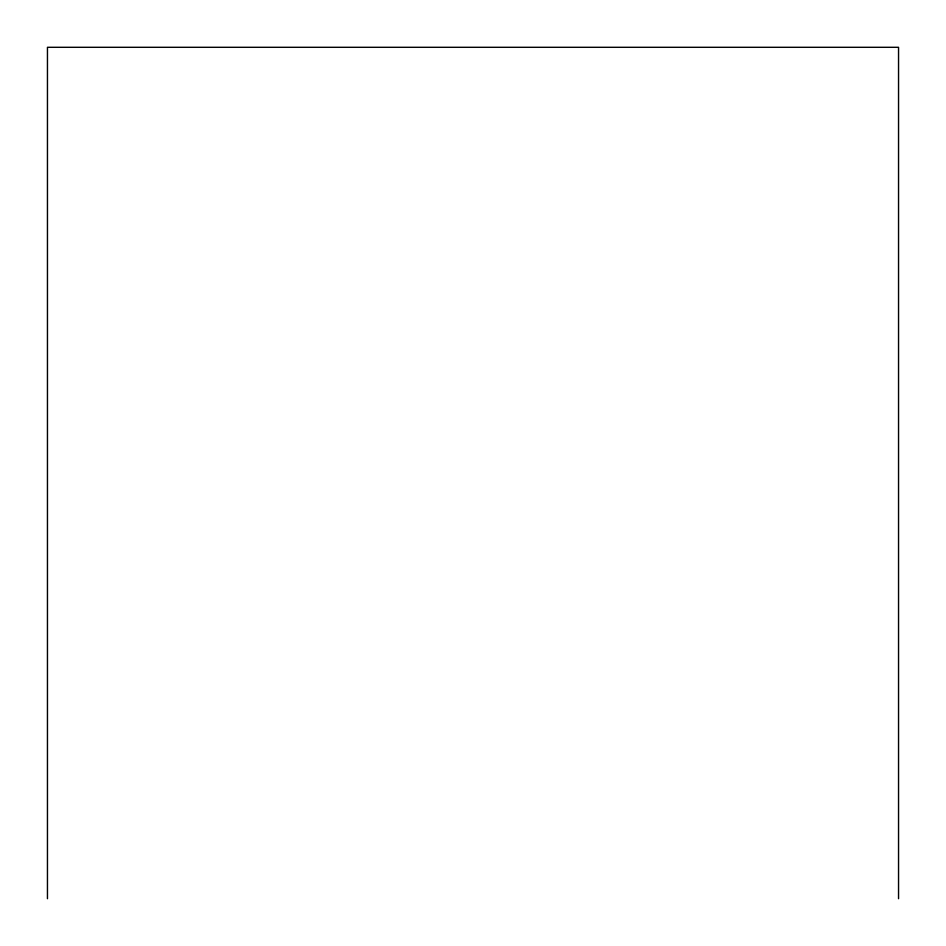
<?xml version="1.0" encoding="UTF-8"?>
<svg xmlns="http://www.w3.org/2000/svg" width="946" height="946" viewBox="0 0 946 946"><rect width="100%" height="100%" fill="white"/><g stroke="black" fill="none" stroke-linecap="round" stroke-linejoin="round"><path stroke-width="1.42" d="M898.546 898.7L898.546 47.3L47.454 47.3L47.454 898.7"/></g></svg>
